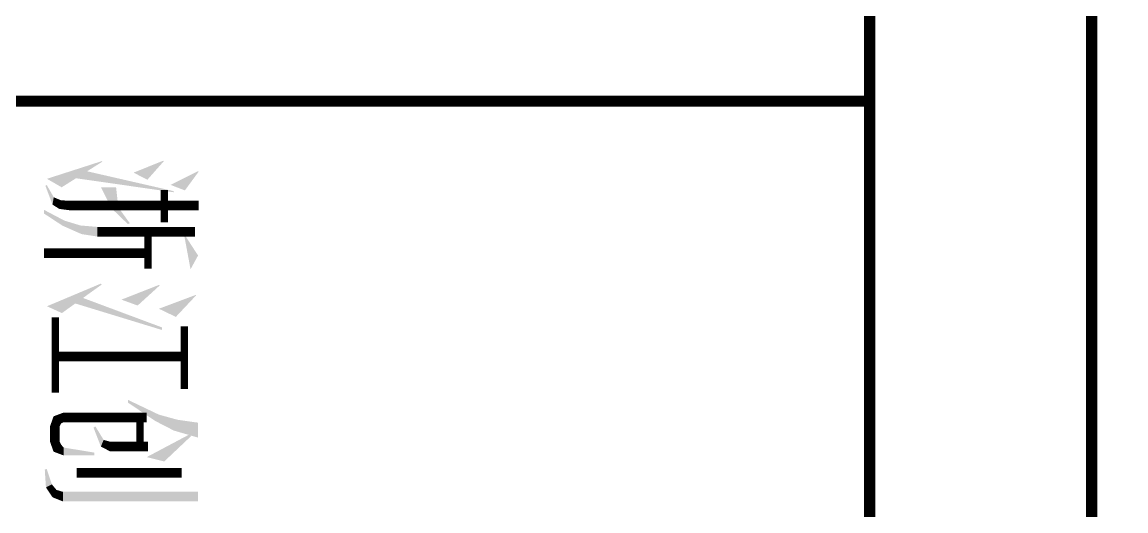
# Model space of a CAD drawing. Extents: x -160106 to 966792, y -663931 to 1550022.
# Drawn here: x -73954.2 to -73606.1, y -86394.3 to -86240.3 of the extents above; entities that cross this region are included whole.
import ezdxf
from ezdxf.enums import TextEntityAlignment as Align
from ezdxf.xclip import XClip

# ---------------------------------------------------------------- set-up
doc = ezdxf.new("R2010")
doc.units = 0
doc.layers.add('0-cxFrame', color=155, linetype='Continuous')
doc.layers.add('20剖面图$0$AS-WALL', color=40, linetype='Continuous')
doc.layers.add('0-cxText', color=131, linetype='Continuous', lineweight=25)
doc.styles.add('cx_tuming', font='simhei.ttf')
doc.styles.add('cx_tuqian1', font='')
doc.styles.add('黑体', font='simhei.ttf', dxfattribs={"height": 12})
doc.styles.get('cx_tuqian1').set_extended_font_data('SimSun')

# ---------------------------------------------------------------- blocks, each defined once
blk = doc.blocks.new('zjcx_TT(Dragon)')
at = {"color": 7}
for points, const_width in [([(-6530.3, -3023), (-6530.3, -3603.8)], 43.3), ([(-6412.2, -3039.7), (-6412.2, -3479.4)], 43.3), ([(-5986.3, -3087.6), (-5704.6, -3087.6)], 32.5), ([(-5850.9, -3087.6), (-5850.9, -3668.4)], 43.3), ([(-5327, -3099.1), (-5327, -3572.7)], 43.3), ([(-6599.7, -3177.9), (-6454.2, -3177.9)], 32.5), ([(-6316.2, -3250.9), (-6316.2, -3719.3)], 43.3), ([(-5445.4, -3250.9), (-5445.4, -3423.4)], 43.3), ([(-6412.2, -3250.9), (-6245.5, -3250.9)], 32.5), ([(-5576, -3256.6), (-5576, -3631.7)], 43.3), ([(-5576, -3287), (-5445.4, -3287)], 32.5), ([(-6025.9, -3668.4), (-5688, -3668.4)], 32.5), ([(-5537.3, -3670.4), (-5465.2, -3670.4)], 43.3)]:
    blk.add_lwpolyline(points, dxfattribs=dict(at, const_width=const_width))
for points in [[(-6682.6, -3023), (-6685.2, -3025.6), (-6598.1, -3085), (-6623.2, -3149.7)], [(-6305, -3025.6), (-6397.5, -3085.6), (-6242.9, -3059.5), (-6397.4, -3088.3)], [(-5552.3, -3025.6), (-5565.4, -3118.4), (-5485.1, -3025.6), (-5516.7, -3134.6)], [(-5197.7, -3025.6), (-5241, -3025.6), (-5197.7, -3634.8), (-5241, -3634.8)], [(-6028.6, -3125.7), (-6124.5, -3035.5), (-6065.3, -3201.9), (-6127.7, -3035.5)], [(-5377.6, -3177.9), (-5493.6, -3055.1), (-5397.4, -3256.6), (-5497.4, -3068.1)], [(-5516.7, -3134.6), (-5565.4, -3118.4), (-5559.4, -3217.5), (-5588.6, -3202.4)], [(-6729.1, -3180.5), (-6731.7, -3183.1), (-6646.1, -3254), (-6678.2, -3316.1)], [(-6589.8, -3135.6), (-6595, -3135.6), (-6652.9, -3575.4), (-6684.3, -3525.5)], [(-6079.7, -3297.8), (-6169.9, -3198.7), (-6106.3, -3370.9), (-6172.5, -3201.9)], [(-5969.6, -3187.8), (-5981.1, -3187.8), (-6089, -3578.6), (-6113.9, -3543.9)], [(-5559.4, -3217.5), (-5588.6, -3202.4), (-5642.2, -3341.1), (-5654.8, -3341.1)], [(-6450, -3332.8), (-6517.1, -3381.6), (-6446.9, -3342.2), (-6517.8, -3415.8)], [(-6545.8, -3387.5), (-6612.2, -3394.9), (-6542.6, -3428.2), (-6612.2, -3462.7)], [(-5423.8, -3423.4), (-5467.1, -3423.4), (-5444.8, -3463.4), (-5474.6, -3450.9)], [(-6727.5, -3456.9), (-6730.4, -3458), (-6612.2, -3640), (-6650.4, -3706.6)], [(-6390.5, -3479.4), (-6433.8, -3479.4), (-6401.4, -3550.5), (-6440.2, -3555.1)], [(-6045.8, -3639), (-6174.1, -3459.9), (-6076.5, -3706.3), (-6178.3, -3464)], [(-5444.8, -3463.4), (-5474.6, -3450.9), (-5529.9, -3496.6), (-5535.6, -3488.2)], [(-5417.6, -3493.4), (-5404.9, -3493.4), (-5440.4, -3631.7), (-5404.9, -3631.7)], [(-6401.4, -3550.5), (-6440.2, -3555.1), (-6439.2, -3636.1), (-6462, -3627.5)], [(-6508.7, -3603.8), (-6552, -3603.8), (-6514.8, -3650.7), (-6553.2, -3642.3)], [(-6439.2, -3636.1), (-6462, -3627.5), (-6493.8, -3719.3), (-6510.5, -3719.3)], [(-6534, -3681.4), (-6567.3, -3675.7), (-6618.8, -3713.2), (-6623.2, -3707.8)], [(-6514.8, -3650.7), (-6553.2, -3642.3), (-6534, -3681.4), (-6567.3, -3675.7)], [(-5554.3, -3631.7), (-5597.6, -3631.7), (-5548.9, -3642.8), (-5580.8, -3676.6)], [(-5548.9, -3642.8), (-5580.8, -3676.6), (-5537.3, -3648.7), (-5537.3, -3692)], [(-5453.7, -3642.8), (-5421.7, -3676.6), (-5465.2, -3648.7), (-5465.2, -3692)], [(-5440.4, -3631.7), (-5404.9, -3631.7), (-5453.7, -3642.8), (-5421.7, -3676.6)], [(-5216.2, -3680.9), (-5249.6, -3663.4), (-5260.5, -3710.9), (-5274.6, -3684.4)], [(-5197.7, -3634.8), (-5241, -3634.8), (-5216.2, -3680.9), (-5249.6, -3663.4)], [(-5260.5, -3710.9), (-5274.6, -3684.4), (-5341.1, -3716.2), (-5344.2, -3707.8)]]:
    blk.add_solid(points, dxfattribs=at)
at = {"layer": '0-cxFrame', "const_width": 30}
blk.add_lwpolyline([(-7000, -10200.2), (0, -10200.2), (0, 0), (-7000, 0)], close=True, dxfattribs=at)
blk = doc.blocks.new('zjcx_T2(Dragon)')
at = {"layer": '0-cxFrame', "const_width": 50}
blk.add_lwpolyline([(-7000, 40000), (0, 40000), (0, 0), (-7000, 0)], close=True, dxfattribs=at)
at = {"layer": '0-cxFrame'}
blk.add_blockref('zjcx_TT(Dragon)', (0, 40000), dxfattribs=at)
blk = doc.blocks.new('TK22.A2 L(Dragon)')
at = {"layer": '0-cxFrame', "color": 7, "const_width": 0.5}
blk.add_lwpolyline([(0, 0), (-594, 0), (-594, 420), (0, 420)], close=True, dxfattribs=at)
at = {"layer": '0-cxFrame', "const_width": 0.5}
for points in [[(-80, 10), (-574, 10), (-574, 410), (-80, 410)], [(-10, 10), (-80, 10), (-80, 410), (-10, 410)]]:
    blk.add_lwpolyline(points, close=True, dxfattribs=at)
at = {"layer": '0-cxFrame', "xscale": 0.01, "yscale": 0.01, "zscale": 0.01}
blk.add_blockref('zjcx_T2(Dragon)', (-10, 10), dxfattribs=at)
at = {"style": '黑体', "flags": 4}
blk.add_attdef('图幅', text='', height=3.3, dxfattribs=at).set_placement((-40, 3), align=Align.RIGHT)
at = {"layer": '0-cxText', "flags": 4}
for tag, height, style, p in [('建设单位', 3.5, 'cx_tuming', (-45, 240)), ('项目名称', 3.5, 'cx_tuming', (-45, 210)), ('子项名称', 3.5, 'cx_tuming', (-45, 180)), ('工程编号', 3.3, 'cx_tuqian1', (-35, 165)), ('图名1', 3.5, 'cx_tuming', (-45, 87)), ('图名2', 3.5, 'cx_tuming', (-45, 79)), ('图名3', 3.5, 'cx_tuming', (-45, 71)), ('出图日期', 3.3, 'cx_tuqian1', (-39, 60)), ('专业', 3.3, 'cx_tuqian1', (-55, 52)), ('图号', 3.3, 'cx_tuqian1', (-55, 44)), ('版次', 3.3, 'cx_tuqian1', (-20, 44))]:
    blk.add_attdef(tag, text='', height=height, dxfattribs=dict(at, style=style)).set_placement(p, align=Align.MIDDLE)
at = {"layer": 'Defpoints', "color": 6, "flags": 4}
for tag, height, style, p in [('tufu', 3.3, '黑体', (-12, 12)), ('dwfname', 4, 'cx_tuqian1', (-80, 3))]:
    blk.add_attdef(tag, text='', height=height, dxfattribs=dict(at, style=style)).set_placement(p, align=Align.RIGHT)
blk = doc.blocks.new('20250828132035')
at = {"layer": '20剖面图$0$AS-WALL', "color": 8}
blk.add_lwpolyline([(6630.16, -250), (300, -250), (300, -250)], dxfattribs=at)

msp = doc.modelspace()

# ---------------------------------------------------------------- block references
at = {"ltscale": 50}
ref = msp.add_blockref('20250828132035', (-80273.87, -86085.54), dxfattribs=at)
XClip(ref).set_block_clipping_path([(-96.7647989804, -640.091455574), (814.8825443383, 367.4414649424)])
at = {"layer": '0-cxFrame', "xscale": 7, "yscale": 7, "zscale": 7, "rotation": 270}
msp.add_blockref('TK22.A2 L(Dragon)', (-76556.94, -86825.19), dxfattribs=at)
at = {"layer": '0-cxFrame', "xscale": 3, "yscale": 3, "zscale": 3}
msp.add_blockref('TK22.A2 L(Dragon)', (-71834.94, -86825.19), dxfattribs=at)

doc.saveas('drawing.dxf')
